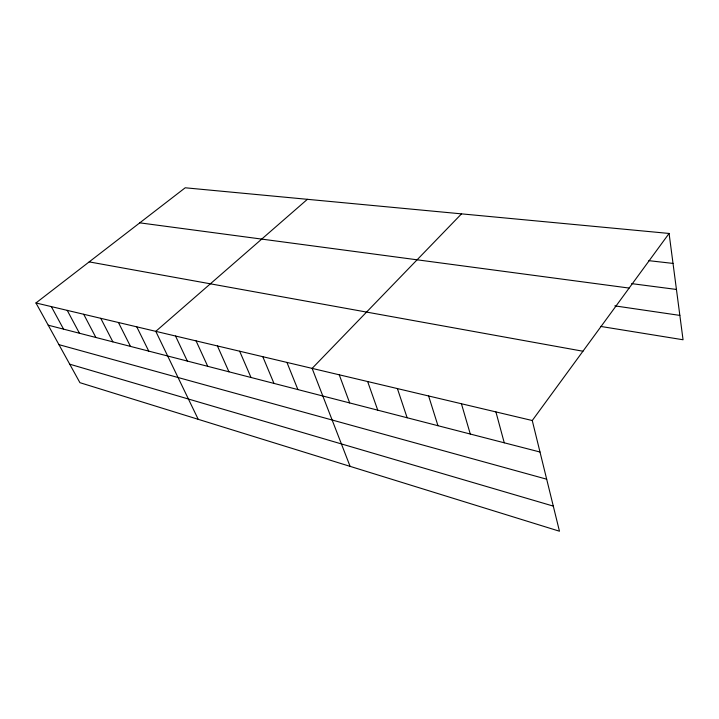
<?xml version="1.0" encoding="UTF-8"?>
<svg xmlns="http://www.w3.org/2000/svg" width="719" height="719" viewBox="0 0 719 719"><rect width="100%" height="100%" fill="white"/><g stroke="black" fill="none" stroke-linecap="round" stroke-linejoin="round"><path stroke-width="1.08" d="M532.258 420.525L669.083 233.45L185.214 187.785L35.95 302.96L79.926 382.679L559.463 531.215L532.258 420.525L35.95 302.96M461.526 213.858L312.127 368.389L350.099 466.361M307.39 199.316L155.789 331.351L198.21 419.312M648.826 260.664L673.02 263.415M631.659 283.628L676.444 289.451M139.783 222.845L629.134 288.067M614.835 305.872L679.85 315.398M600.536 326.399L683.05 339.763L669.083 233.45M89.192 261.887L582.938 351.232M48.209 325.186L539.996 452.017M58.949 344.653L546.674 479.196M69.734 364.191L553.288 506.104M51.328 306.609L63.569 329.14M67.235 310.374L79.441 333.239M83.701 314.275L95.87 337.472M100.759 318.319L112.874 341.858M118.437 322.507L130.49 346.405M136.772 326.848L148.743 351.115M175.544 336.034L187.326 361.064M196.08 340.896L207.728 366.322M217.426 345.956L228.939 371.795M239.652 351.214L251.003 377.484M262.803 356.705L273.966 383.407M286.944 362.421L297.891 389.572M339.251 374.806L349.668 402.928M367.643 381.537L377.745 410.172M397.4 388.584L407.134 417.748M428.623 395.98L437.952 425.693M461.427 403.754L470.28 434.033M495.921 411.924L504.253 442.796"/></g></svg>
